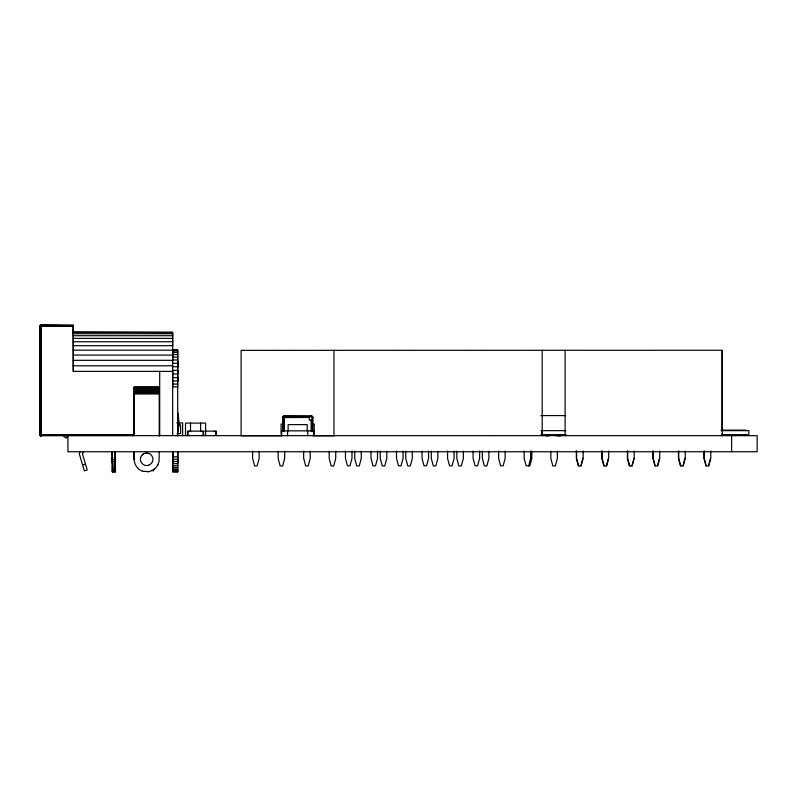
<?xml version="1.0" encoding="UTF-8"?>
<svg xmlns="http://www.w3.org/2000/svg" width="797" height="797" viewBox="0 0 797 797"><rect width="100%" height="100%" fill="white"/><g stroke="black" fill="none" stroke-linecap="round" stroke-linejoin="round"><path stroke-width="1.2" d="M40.079 372.637L39.989 402.923L39.98 339.711L40.079 367.547M115.396 459.301L115.356 471.864L112.337 471.864L112.377 451.839L112.307 459.301L115.396 459.301L115.396 451.839M159.709 434.684L159.709 435.57M172.69 456.791L177.711 456.791L177.661 471.864L172.64 471.864L172.63 451.59L172.66 455.994M172.69 435.68L172.64 349.753L177.661 349.753L177.711 386.844L172.69 386.844L172.71 370.336L177.731 370.336L177.731 373.992L172.71 373.992M40.697 434.833L41.125 435.68L41.125 325.136L41.125 435.64L41.095 325.146L39.85 326.142L39.9 434.684L40.856 435.68L40.119 434.684L40.119 326.142L41.125 325.136L40.408 435.57M115.396 463.187L112.377 463.187L112.327 451.59L112.357 455.994M172.55 345.699L172.64 332.17L73.145 332.17L172.66 332.568L172.7 338.396L172.75 360.324L73.264 360.324M172.66 459.132L172.64 463.067L172.62 460.078M177.691 375.885L177.661 381.414L177.641 377.34M177.641 367.616L177.661 361.32L177.691 366.092M73.015 325.146L73.015 332.249M310.7 416.074L309.276 417.07L309.186 420.099L312.743 420.099M133.766 434.684L39.85 434.684L40.049 435.272L40.856 435.68L40.527 326.142L41.046 325.146L39.91 325.834L73.284 326.142L73.284 371.362L172.76 371.362M40.408 326.142L40.876 325.555M39.96 326.142L40.826 325.186L40.039 326.142L40.229 434.684L40.856 435.68L39.96 434.684M39.9 326.142L40.049 325.555L73.284 325.555L73.284 326.142M282.686 417.578L284.101 416.074L284.101 431.496M283.842 431.496L284.051 416.094L282.616 417.319L282.596 431.496M177.93 432.96L179.156 422.908L177.93 412.856M40.727 325.555L40.129 326.142L40.856 325.136L40.308 326.142L40.408 434.684L41.125 435.68L40.169 434.684M140.661 457.458C138.987 462.121 144.167 467.082 148.76 465.229M40.597 325.555L40.268 325.684M528.67 465.827L530.672 458.325L530.672 450.992M580.874 465.936L582.886 458.434M606.397 465.936L608.41 458.434M631.931 465.936L633.934 458.434M657.455 465.936L659.468 458.434M682.979 465.936L684.992 458.434M708.503 465.936L710.516 458.434M154.339 468.506L153.652 470.848L151.729 470.28M152.476 461.642C153.761 458.644 152.217 454.878 149.238 453.583M40.488 325.555L40.846 325.186L40.179 325.425M140.641 457.458C141.657 453.951 145.951 451.989 149.248 453.583M157.846 465.01L159.071 461.264L159.211 451.909M80.288 451.51L79.282 453.762L84.313 470.848L87.202 470.001L82.489 453.981L83.456 451.809M152.496 461.642L151.36 463.455M157.856 465.01L155.535 468.188L152.357 470.499M68.014 435.67L66.051 438.131L63.7 436.258M283.583 431.496L284.011 416.094L283.393 416.273L282.616 417.578L309.196 417.449M73.284 325.555L40.547 325.186M313.53 435.202L314.247 433.658L314.247 424.114L312.743 424.114M151.38 463.455L148.74 465.229M142.314 454.768L143.151 454.101M282.945 431.496L282.965 417.319L284.101 416.074L282.815 417.319L282.796 431.496M283.134 431.496L283.144 417.319L284.101 416.074L283.353 417.319L283.343 431.496M152.366 470.499L148.611 471.714M82.589 465L85.478 464.153M41.125 325.136L73.284 325.325M148.631 471.714L142.763 471.246M40.149 325.425L73.284 325.425M39.9 325.834L73.284 325.834M39.86 325.983L73.284 325.983M73.145 332.17L73.185 333.754L172.67 333.754M73.185 333.754L73.194 335.716L172.69 335.716M73.194 335.716L73.214 338.396L172.7 338.396M73.214 338.396L73.224 341.744L172.72 341.744M73.234 345.699L172.73 345.699M177.701 370.934L177.681 350.062L172.64 349.753M73.224 341.744L73.244 350.172L172.74 350.172M172.66 350.989L177.691 350.989M172.67 352.483L177.701 352.483M172.68 354.526L177.711 354.526M73.254 355.083L172.75 355.083M172.69 357.046L177.711 357.046M172.7 359.975L177.721 359.975M172.7 363.233L177.731 363.233M73.264 365.783L172.76 365.783M172.7 366.72L177.731 366.72M172.7 377.559L177.731 377.559M172.7 380.956L177.721 380.956M172.69 384.084L177.721 384.084M134.105 393.957L159.231 393.957L159.211 387.003L134.085 387.003L134.105 435.879L134.085 392.164M134.085 387.262L159.211 387.262M134.085 387.691L159.211 387.691M134.095 388.269L159.221 388.269M134.095 388.986L159.221 388.986M134.095 389.823L159.221 389.823M134.095 390.759L159.221 390.759M134.105 391.785L159.221 391.785M134.105 392.851L159.231 392.851M540.964 415.576L565.661 415.576M283.871 416.094L311.986 416.273L312.733 417.449L312.723 431.516M283.353 416.273L311.976 416.273L312.743 417.578L311.986 417.578M283.144 416.433L312.185 416.433L312.723 417.578L312.394 416.612M282.965 416.612L309.545 416.612M312.374 416.612L312.205 431.516M282.815 416.831L309.465 416.721M282.686 417.07L309.326 416.941M311.946 417.07L312.653 417.07M282.616 417.319L309.236 417.19M311.976 417.319L312.723 417.319M176.735 422.908L182.623 422.908L182.623 435.67M282.596 424.114L281.082 424.114L281.082 433.658L281.799 435.202M178.917 424.921L180.62 424.921L180.62 433.658L177.054 433.658M721.225 430.141L745.843 430.141L745.843 430.649M540.974 430.649L565.88 430.649M721.225 430.649L748.911 430.649L748.911 434.664L721.514 434.664M204.709 431.147L216.366 431.147L216.366 435.67M540.974 434.664L566 434.664M39.86 434.684L133.766 434.833M39.9 434.993L133.766 434.993M39.91 434.833L133.766 435.132M133.766 435.272L40.039 435.272L41.095 435.67M40.268 435.491L133.766 435.491M40.278 435.272L40.139 434.684L40.607 435.64L757.15 435.67L757.15 451.75L67.924 451.75L67.924 435.67M282.048 435.79L241.102 435.79L241.102 350.361L722.281 350.252L722.281 435.67M313.062 435.79L334.152 435.79M546.015 435.79L548.495 435.79M557.173 435.79L560.889 435.79M172.69 459.152L177.711 459.152L177.661 463.067L177.651 460.078M112.377 461.264L115.396 461.264M172.68 461.443L177.711 461.443M172.68 463.635L177.711 463.635M112.377 465.01L115.386 465.01M172.68 465.647L177.701 465.647M112.337 471.864L112.307 466.683L115.386 466.683M172.67 467.45L177.701 467.45M112.367 468.188L115.386 468.188M172.67 468.985L177.691 468.985M112.367 469.463L115.376 469.463M172.6 451.819L172.62 470.22L177.691 470.22L177.661 471.864M112.357 470.499L115.376 470.499L115.336 457.06M112.357 471.246L115.366 471.246L115.356 471.864M172.62 470.22L172.63 471.127L177.681 471.127M112.337 471.714L115.366 471.714M172.63 471.127L172.63 471.675L177.671 471.675M312.145 416.433L311.238 416.433M311.946 416.273L311.238 416.074L311.717 416.433M312.544 431.516L312.544 417.578L311.567 416.433M312.394 431.516L312.394 417.578L311.408 416.433M311.438 416.094L311.856 416.433M40.129 434.684L41.125 435.68L40.527 435.57M40.308 434.684L41.125 435.68L39.999 435.132M40.856 434.833L40.647 435.57M142.783 471.246C134.613 468.875 132.91 459.211 134.085 451.909L134.105 459.301M40.856 435.57L40.537 434.833M706.252 465.827L704.239 458.325L704.239 450.992M680.718 465.827L678.715 458.325L678.715 450.992M655.194 465.827L653.181 458.325L653.181 450.992M629.67 465.827L627.657 458.325L627.657 450.992M604.146 465.827L602.133 458.325L602.133 450.992M578.612 465.827L576.61 458.325L576.61 450.992M159.201 391.945L159.211 392.772M112.337 463.067L112.327 460.078M115.336 470.499L115.346 471.246M177.641 470.22L177.651 451.59L177.681 455.994M177.621 386.844L177.631 372.637M115.346 460.078L115.356 463.067L115.346 451.59L115.376 455.994M177.621 456.791L177.621 459.152M112.327 457.06L112.307 466.683M73.244 350.172L73.264 371.362M745.085 434.664L745.085 435.67M735.043 434.664L735.043 435.67M731.626 435.67L731.626 451.75M722.022 350.361L722.022 430.838M722.022 433.777L722.022 435.79M710.775 450.992L710.775 458.325L708.762 465.827L705.993 465.936L703.99 458.434L703.99 451.102M685.241 450.992L685.241 458.325L683.238 465.827L680.469 465.936L678.456 458.434L678.456 451.102M659.717 450.992L659.717 458.325L657.704 465.827L654.945 465.936L652.932 458.434L652.932 451.102M634.193 450.992L634.193 458.325L632.18 465.827L629.411 465.936L627.408 458.434L627.408 451.102M608.669 450.992L608.669 458.325L606.656 465.827L603.887 465.936L601.874 458.434L601.874 451.102M583.135 450.992L583.135 458.325L581.123 465.827L578.363 465.936L576.351 458.434L576.351 451.102M565.103 350.252L565.103 435.67M559.972 434.664L559.972 435.67M557.96 434.664L557.96 435.67M557.352 451.102L557.352 458.434L555.35 465.936L552.839 465.936L550.827 458.434L550.827 451.102M555.947 434.664L555.947 435.67M549.92 434.664L549.92 435.67M547.908 434.664L547.908 435.67M545.905 434.664L545.905 435.67M542.189 350.252L542.189 435.67M541.83 431.147L541.83 435.67M531.828 451.102L531.828 458.434L529.816 465.936L526.159 465.827L524.147 458.325L524.147 450.992M505.149 450.992L505.149 458.325L503.136 465.827L500.626 465.827L498.613 458.325L498.613 450.992M488.89 451.102L488.89 458.434L486.877 465.936L484.367 465.936L482.354 458.434L482.354 451.102M479.625 450.992L479.625 458.325L477.612 465.827L475.102 465.827L473.089 458.325L473.089 450.992M463.356 451.102L463.356 458.434L461.353 465.936L458.843 465.936L456.83 458.434L456.83 451.102M454.101 450.992L454.101 458.325L452.088 465.827L449.578 465.827L447.565 458.325L447.565 450.992M437.832 451.102L437.832 458.434L435.82 465.936L433.309 465.936L431.297 458.434L431.297 451.102M428.567 450.992L428.567 458.325L426.564 465.827L424.044 465.827L422.041 458.325L422.041 450.992M412.308 451.102L412.308 458.434L410.296 465.936L407.785 465.936L405.773 458.434L405.773 451.102M403.043 450.992L403.043 458.325L401.03 465.827L398.52 465.827L396.507 458.325L396.507 450.992M386.784 451.102L386.784 458.434L384.772 465.936L382.261 465.936L380.249 458.434L380.249 451.102M377.519 450.992L377.519 458.325L375.507 465.827L372.996 465.827L370.984 458.325L370.984 450.992M361.25 451.102L361.25 458.434L359.248 465.936L356.727 465.936L354.725 458.434L354.725 451.102M351.985 450.992L351.985 458.325L349.983 465.827L347.462 465.827L345.46 458.325L345.46 450.992M335.726 451.102L335.726 458.434L333.714 465.936L331.203 465.936L329.191 458.434L329.191 451.102M333.953 350.252L333.953 435.67M313.749 435.67L313.749 430.848L281.59 430.848L281.59 435.67M311.986 420.099L311.986 431.516M311.747 420.099L311.747 431.516M311.497 420.099L311.497 431.516M311.238 420.099L311.238 431.516M310.202 451.102L310.202 458.434L308.19 465.936L305.679 465.936L303.667 458.434L303.667 451.102M307.722 430.848L307.722 435.67M307.214 430.848L307.214 424.622L288.115 424.622L288.115 430.848M287.617 430.848L287.617 435.67M284.668 451.102L284.668 458.434L282.666 465.936L280.155 465.936L278.143 458.434L278.143 451.102M259.145 451.102L259.145 458.434L257.132 465.936L254.622 465.936L252.609 458.434L252.609 451.102M214.353 431.147L215.857 431.655L215.857 435.172L214.353 435.67M205.606 435.67L205.606 423.107L185.512 423.107L185.512 435.67M203.604 435.67L203.604 431.147L187.524 431.147L187.524 435.67M201.591 431.147L203.096 431.655L203.096 435.172L201.591 435.67M200.585 423.107L200.585 431.107M190.533 423.107L190.533 431.107M189.527 431.147L188.022 431.655L188.022 435.172L189.527 435.67M177.601 370.336L177.601 373.992M177.711 386.844L177.621 435.929M177.711 451.879L177.681 457.06M172.69 451.819L172.66 457.06M159.699 371.362L159.699 435.68M159.211 393.957L159.231 435.879M115.316 451.839L115.316 459.301M146.648 453.025L146.12 453.045L147.196 453.045L146.648 453.025"/></g></svg>
